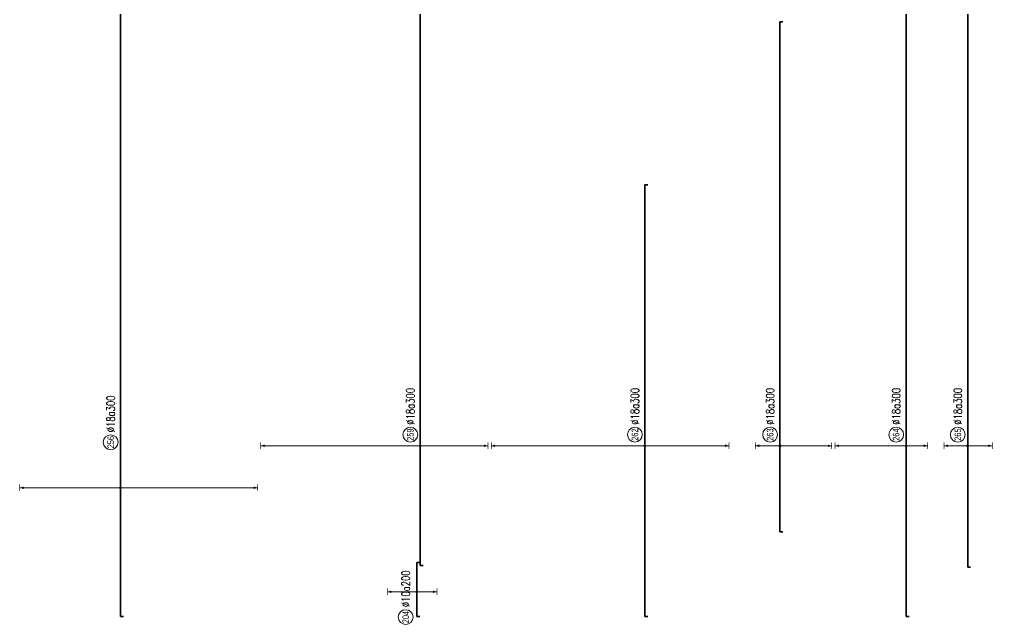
# Model space of a CAD drawing. Header units: millimetres. Extents: x -415354 to 592036, y -374841 to 139309.
# Drawn here: x 37372 to 96513, y -247691 to -210942 of the extents above; entities that cross this region are included whole.
import ezdxf
from ezdxf.enums import TextEntityAlignment as Align

# ---------------------------------------------------------------- set-up
doc = ezdxf.new("R2010")
doc.units = ezdxf.units.MM
doc.header["$MEASUREMENT"] = 0
for name, color, linetype, lineweight in [('NDC_S_DIM', 1, 'Continuous', 15), ('NDC_S_REBAR', 4, 'Continuous', 35), ('NDC_S_VN TEXT', 7, 'Continuous', 20)]:
    doc.layers.add(name, color=color, linetype=linetype, lineweight=lineweight)
doc.styles.add('ARIAL', font='arial.ttf', dxfattribs={"width": 0.8})
doc.styles.add('NDC_EN TXT', font='romans.shx', dxfattribs={"width": 0.8})

# ---------------------------------------------------------------- blocks, each defined once
blk = doc.blocks.new('*U212')
h = blk.add_hatch(color=6)
edge = h.paths.add_edge_path()
edge.add_arc((-14.43, 0), 0.3, 0, 360)
at = {"layer": 'NDC_S_DIM', "color": 8}
for q in [(-14.43, 48.43), (-14.43, -20.57)]:
    blk.add_line((-14.43, 0), q, dxfattribs=at)
for points in [[(-15.43, 48.43, 0.2, 0.2, 0), (-13.43, 48.43, 0, 0, 0)], [(-15.43, -20.57, 0.2, 0.2, 0), (-13.43, -20.57, 0, 0, 0)]]:
    blk.add_lwpolyline(points, format="xyseb", dxfattribs=at)
at = {"layer": 'NDC_S_DIM'}
blk.add_circle((-11.04, 3), 2.25, dxfattribs=at)
at = {"layer": 'NDC_S_DIM', "color": 6}
blk.add_circle((-14.43, 0), 0.3, dxfattribs=at)
at = {"layer": 'NDC_S_DIM', "color": 8}
for points in [[(-14.83, 47.23), (-14.43, 48.43), (-14.03, 47.23)], [(-14.83, -19.37), (-14.43, -20.57), (-14.03, -19.37)]]:
    blk.add_solid(points, dxfattribs=at)
at = {"layer": 'NDC_S_REBAR'}
for p, q in [((0, 0), (-50.82, 0)), ((-50.82, 0), (-50.82, -0.9)), ((0, 0), (124.38, 0)), ((124.38, 0), (124.38, -0.9)), ((-50.82, -0.9), (-50.82, -0.9)), ((124.38, -0.9), (124.38, -0.9))]:
    blk.add_line(p, q, dxfattribs=at)
at = {"layer": 'NDC_S_VN TEXT', "style": 'ARIAL', "width": 0.8}
blk.add_attdef('KHT', text='', height=2, dxfattribs=at).set_placement((-11.04, 3), align=Align.MIDDLE_CENTER)
at = {"layer": 'NDC_S_VN TEXT', "color": 3, "style": 'NDC_EN TXT', "width": 0.75}
blk.add_attdef('DKT', (-8.04, 1.75), '', height=2.5, dxfattribs=at)
blk = doc.blocks.new('*U291')
h = blk.add_hatch(color=6)
edge = h.paths.add_edge_path()
edge.add_arc((-14.43, 0), 0.3, 0, 360)
at = {"layer": 'NDC_S_DIM', "color": 8}
for q in [(-14.43, 46.67), (-14.43, -25.58)]:
    blk.add_line((-14.43, 0), q, dxfattribs=at)
for points in [[(-15.43, 46.67, 0.2, 0.2, 0), (-13.43, 46.67, 0, 0, 0)], [(-15.43, -25.58, 0.2, 0.2, 0), (-13.43, -25.58, 0, 0, 0)]]:
    blk.add_lwpolyline(points, format="xyseb", dxfattribs=at)
at = {"layer": 'NDC_S_DIM'}
blk.add_circle((-11.04, 3), 2.25, dxfattribs=at)
at = {"layer": 'NDC_S_DIM', "color": 6}
blk.add_circle((-14.43, 0), 0.3, dxfattribs=at)
at = {"layer": 'NDC_S_DIM', "color": 8}
for points in [[(-14.83, 45.47), (-14.43, 46.67), (-14.03, 45.47)], [(-14.83, -24.38), (-14.43, -25.58), (-14.03, -24.38)]]:
    blk.add_solid(points, dxfattribs=at)
at = {"layer": 'NDC_S_REBAR'}
for p, q in [((0, 0), (-66.32, 0)), ((-66.32, 0), (-66.32, -0.9)), ((0, 0), (64.77, 0)), ((64.77, 0), (64.77, -0.9)), ((-66.32, -0.9), (-66.32, -0.9)), ((64.77, -0.9), (64.77, -0.9))]:
    blk.add_line(p, q, dxfattribs=at)
at = {"layer": 'NDC_S_VN TEXT', "style": 'ARIAL', "width": 0.8}
blk.add_attdef('KHT', text='', height=2, dxfattribs=at).set_placement((-11.04, 3), align=Align.MIDDLE_CENTER)
at = {"layer": 'NDC_S_VN TEXT', "color": 3, "style": 'NDC_EN TXT', "width": 0.75}
blk.add_attdef('DKT', (-8.04, 1.75), '', height=2.5, dxfattribs=at)
blk = doc.blocks.new('*U666')
h = blk.add_hatch(color=6)
edge = h.paths.add_edge_path()
edge.add_arc((-14.43, 0), 0.3, 0, 360)
at = {"layer": 'NDC_S_DIM', "color": 8}
for q in [(-14.43, 21.57), (-14.43, -6.55)]:
    blk.add_line((-14.43, 0), q, dxfattribs=at)
for points in [[(-15.43, 21.57, 0.2, 0.2, 0), (-13.43, 21.57, 0, 0, 0)], [(-15.43, -6.55, 0.2, 0.2, 0), (-13.43, -6.55, 0, 0, 0)]]:
    blk.add_lwpolyline(points, format="xyseb", dxfattribs=at)
at = {"layer": 'NDC_S_DIM'}
blk.add_circle((-11.04, 3), 2.25, dxfattribs=at)
at = {"layer": 'NDC_S_DIM', "color": 6}
blk.add_circle((-14.43, 0), 0.3, dxfattribs=at)
at = {"layer": 'NDC_S_DIM', "color": 8}
for points in [[(-14.83, 20.37), (-14.43, 21.57), (-14.03, 20.37)], [(-14.83, -5.35), (-14.43, -6.55), (-14.03, -5.35)]]:
    blk.add_solid(points, dxfattribs=at)
at = {"layer": 'NDC_S_REBAR'}
for p, q in [((0, 0), (-66.32, 0)), ((-66.32, 0), (-66.32, -0.9)), ((0, 0), (182.15, 0)), ((182.15, 0), (182.15, -0.9)), ((-66.32, -0.9), (-66.32, -0.9)), ((182.15, -0.9), (182.15, -0.9))]:
    blk.add_line(p, q, dxfattribs=at)
at = {"layer": 'NDC_S_VN TEXT', "style": 'ARIAL', "width": 0.8}
blk.add_attdef('KHT', text='', height=2, dxfattribs=at).set_placement((-11.04, 3), align=Align.MIDDLE_CENTER)
at = {"layer": 'NDC_S_VN TEXT', "color": 3, "style": 'NDC_EN TXT', "width": 0.75}
blk.add_attdef('DKT', (-8.04, 1.75), '', height=2.5, dxfattribs=at)
blk = doc.blocks.new('*U750')
h = blk.add_hatch(color=6)
edge = h.paths.add_edge_path()
edge.add_arc((-2.99, 0), 0.3, 0, 360)
at = {"layer": 'NDC_S_DIM', "color": 8}
for q in [(-2.99, 30.63), (-2.99, -41.62)]:
    blk.add_line((-2.99, 0), q, dxfattribs=at)
for points in [[(-3.99, 30.63, 0.2, 0.2, 0), (-1.99, 30.63, 0, 0, 0)], [(-3.99, -41.62, 0.2, 0.2, 0), (-1.99, -41.62, 0, 0, 0)]]:
    blk.add_lwpolyline(points, format="xyseb", dxfattribs=at)
at = {"layer": 'NDC_S_DIM'}
blk.add_circle((10.86, 3), 2.25, dxfattribs=at)
at = {"layer": 'NDC_S_DIM', "color": 6}
blk.add_circle((-2.99, 0), 0.3, dxfattribs=at)
at = {"layer": 'NDC_S_DIM', "color": 8}
for points in [[(-3.39, 29.43), (-2.99, 30.63), (-2.59, 29.43)], [(-3.39, -40.42), (-2.99, -41.62), (-2.59, -40.42)]]:
    blk.add_solid(points, dxfattribs=at)
at = {"layer": 'NDC_S_REBAR'}
for p, q in [((0, 0), (-42.12, 0)), ((-42.12, 0), (-42.12, -0.9)), ((0, 0), (148.6, 0)), ((148.6, 0), (148.6, -0.9)), ((-42.12, -0.9), (-42.12, -0.9)), ((148.6, -0.9), (148.6, -0.9))]:
    blk.add_line(p, q, dxfattribs=at)
at = {"layer": 'NDC_S_VN TEXT', "style": 'ARIAL', "width": 0.8}
blk.add_attdef('KHT', text='', height=2, dxfattribs=at).set_placement((10.86, 3), align=Align.MIDDLE_CENTER)
at = {"layer": 'NDC_S_VN TEXT', "color": 3, "style": 'NDC_EN TXT', "width": 0.75}
blk.add_attdef('DKT', (13.86, 1.75), '', height=2.5, dxfattribs=at)
blk = doc.blocks.new('*U751')
h = blk.add_hatch(color=6)
edge = h.paths.add_edge_path()
edge.add_arc((-14.43, 0), 0.3, 0, 360)
at = {"layer": 'NDC_S_DIM', "color": 8}
for q in [(-14.43, 7.51), (-14.43, -15.74)]:
    blk.add_line((-14.43, 0), q, dxfattribs=at)
for points in [[(-15.43, 7.51, 0.2, 0.2, 0), (-13.43, 7.51, 0, 0, 0)], [(-15.43, -15.74, 0.2, 0.2, 0), (-13.43, -15.74, 0, 0, 0)]]:
    blk.add_lwpolyline(points, format="xyseb", dxfattribs=at)
at = {"layer": 'NDC_S_DIM'}
blk.add_circle((-11.04, 3), 2.25, dxfattribs=at)
at = {"layer": 'NDC_S_DIM', "color": 6}
blk.add_circle((-14.43, 0), 0.3, dxfattribs=at)
at = {"layer": 'NDC_S_DIM', "color": 8}
for points in [[(-14.83, 6.31), (-14.43, 7.51), (-14.03, 6.31)], [(-14.83, -14.54), (-14.43, -15.74), (-14.03, -14.54)]]:
    blk.add_solid(points, dxfattribs=at)
at = {"layer": 'NDC_S_REBAR'}
for p, q in [((0, 0), (-40.57, 0)), ((-40.57, 0), (-40.57, -0.9)), ((0, 0), (114.33, 0)), ((114.33, 0), (114.33, -0.9)), ((-40.57, -0.9), (-40.57, -0.9)), ((114.33, -0.9), (114.33, -0.9))]:
    blk.add_line(p, q, dxfattribs=at)
at = {"layer": 'NDC_S_VN TEXT', "style": 'ARIAL', "width": 0.8}
blk.add_attdef('KHT', text='', height=2, dxfattribs=at).set_placement((-11.04, 3), align=Align.MIDDLE_CENTER)
at = {"layer": 'NDC_S_VN TEXT', "color": 3, "style": 'NDC_EN TXT', "width": 0.75}
blk.add_attdef('DKT', (-8.04, 1.75), '', height=2.5, dxfattribs=at)
blk = doc.blocks.new('*U752')
h = blk.add_hatch(color=6)
edge = h.paths.add_edge_path()
edge.add_arc((-14.43, 0), 0.3, 0, 360)
at = {"layer": 'NDC_S_DIM', "color": 8}
for q in [(-14.43, 7.17), (-14.43, -7.46)]:
    blk.add_line((-14.43, 0), q, dxfattribs=at)
for points in [[(-15.43, 7.17, 0.2, 0.2, 0), (-13.43, 7.17, 0, 0, 0)], [(-15.43, -7.46, 0.2, 0.2, 0), (-13.43, -7.46, 0, 0, 0)]]:
    blk.add_lwpolyline(points, format="xyseb", dxfattribs=at)
at = {"layer": 'NDC_S_DIM'}
blk.add_circle((-11.04, 3), 2.25, dxfattribs=at)
at = {"layer": 'NDC_S_DIM', "color": 6}
blk.add_circle((-14.43, 0), 0.3, dxfattribs=at)
at = {"layer": 'NDC_S_DIM', "color": 8}
for points in [[(-14.83, 5.97), (-14.43, 7.17), (-14.03, 5.97)], [(-14.83, -6.26), (-14.43, -7.46), (-14.03, -6.26)]]:
    blk.add_solid(points, dxfattribs=at)
at = {"layer": 'NDC_S_REBAR'}
for p, q in [((0, 0), (-51.32, 0)), ((-51.32, 0), (-51.32, -0.9)), ((0, 0), (207.88, 0)), ((207.88, 0), (207.88, -0.9)), ((-51.32, -0.9), (-51.32, -0.9)), ((207.88, -0.9), (207.88, -0.9))]:
    blk.add_line(p, q, dxfattribs=at)
at = {"layer": 'NDC_S_VN TEXT', "style": 'ARIAL', "width": 0.8}
blk.add_attdef('KHT', text='', height=2, dxfattribs=at).set_placement((-11.04, 3), align=Align.MIDDLE_CENTER)
at = {"layer": 'NDC_S_VN TEXT', "color": 3, "style": 'NDC_EN TXT', "width": 0.75}
blk.add_attdef('DKT', (-8.04, 1.75), '', height=2.5, dxfattribs=at)
blk = doc.blocks.new('*U787')
h = blk.add_hatch(color=6)
edge = h.paths.add_edge_path()
edge.add_arc((2.03, 0), 0.3, 0, 360)
at = {"layer": 'NDC_S_DIM', "color": 8}
for q in [(2.03, 8.91), (2.03, -6.09)]:
    blk.add_line((2.03, 0), q, dxfattribs=at)
for points in [[(1.03, 8.91, 0.2, 0.2, 0), (3.03, 8.91, 0, 0, 0)], [(1.03, -6.09, 0.2, 0.2, 0), (3.03, -6.09, 0, 0, 0)]]:
    blk.add_lwpolyline(points, format="xyseb", dxfattribs=at)
at = {"layer": 'NDC_S_DIM'}
blk.add_circle((-5.67, 3.38), 2.25, dxfattribs=at)
at = {"layer": 'NDC_S_DIM', "color": 6}
blk.add_circle((2.03, 0), 0.3, dxfattribs=at)
at = {"layer": 'NDC_S_DIM', "color": 8}
for points in [[(1.63, 7.71), (2.03, 8.91), (2.43, 7.71)], [(1.63, -4.89), (2.03, -6.09), (2.43, -4.89)]]:
    blk.add_solid(points, dxfattribs=at)
at = {"layer": 'NDC_S_REBAR'}
for p, q in [((0, 0), (-5.52, 0)), ((-5.52, 0), (-5.52, -0.9)), ((0, 0), (10.93, 0)), ((-5.52, -0.9), (-5.52, -0.9)), ((10.93, 0), (10.93, -0.9)), ((10.93, -0.9), (10.93, -0.9))]:
    blk.add_line(p, q, dxfattribs=at)
at = {"layer": 'NDC_S_VN TEXT', "style": 'ARIAL', "width": 0.8}
blk.add_attdef('KHT', text='', height=2, dxfattribs=at).set_placement((-5.67, 3.38), align=Align.MIDDLE_CENTER)
at = {"layer": 'NDC_S_VN TEXT', "color": 3, "style": 'NDC_EN TXT', "width": 0.75}
blk.add_attdef('DKT', (-2.67, 2.13), '', height=2.5, dxfattribs=at)

msp = doc.modelspace()

# ---------------------------------------------------------------- block references
at = {"xscale": 200, "yscale": 200, "zscale": 200, "rotation": 90}
for name, p, values in [('*U752', (95001.4, -233947.1), {'KHT': '265', 'DKT': '%%C18a300'}), ('*U666', (91256.8, -233947.1), {'KHT': '264', 'DKT': '%%C18a300'}), ('*U750', (43519.4, -238787.8), {'KHT': '256', 'DKT': '%%C18a300'}), ('*U212', (61727.7, -233947.1), {'KHT': '259', 'DKT': '%%C18a300'}), ('*U751', (83594.8, -233947.1), {'KHT': '263', 'DKT': '%%C18a300'}), ('*U291', (75376.4, -233947.1), {'KHT': '262', 'DKT': '%%C18a300'}), ('*U787', (61524.3, -246106.9), {'KHT': '204', 'DKT': '%%c10a200'})]:
    msp.add_blockref(name, p, dxfattribs=at).add_auto_attribs(values)

doc.saveas('drawing.dxf')
